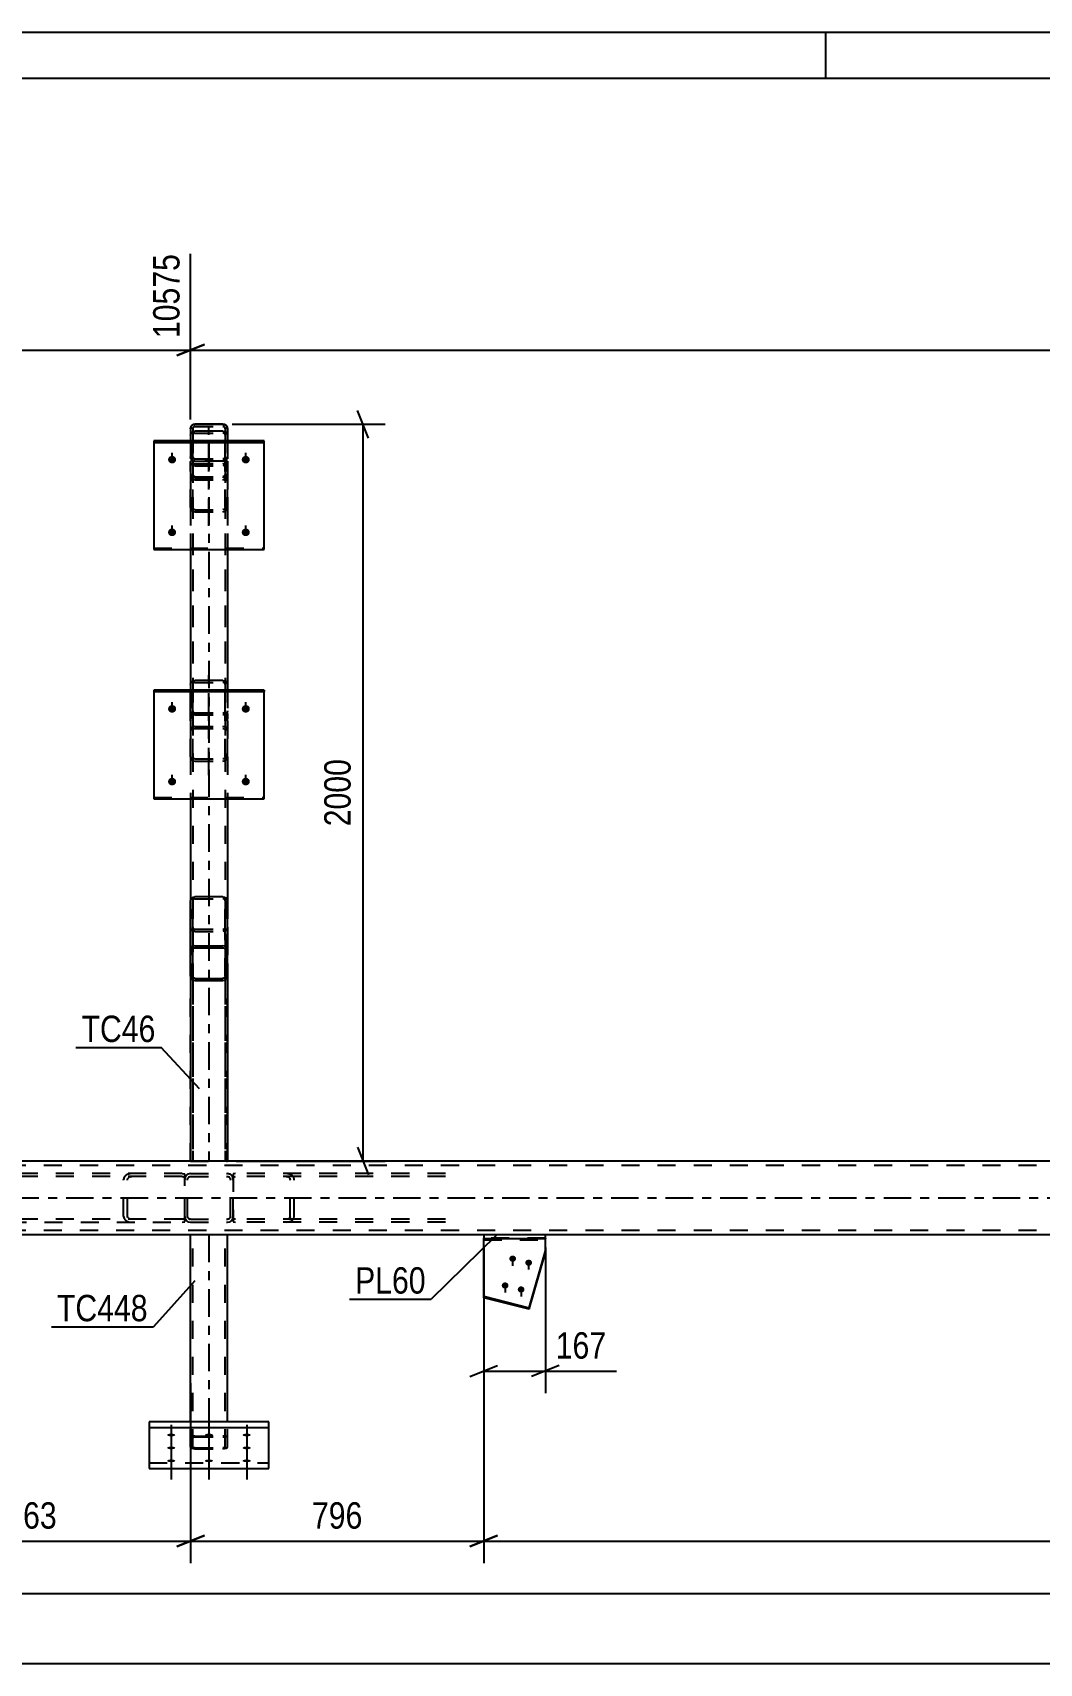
# Model space of a CAD drawing. Header units: millimetres. Extents: x -107 to 1082, y -577 to 264.
# Drawn here: x 365.6 to 474.9, y 86.5 to 263.5 of the extents above; entities that cross this region are included whole.
import ezdxf

# ---------------------------------------------------------------- set-up
doc = ezdxf.new("R2010")
doc.units = ezdxf.units.MM
doc.linetypes.add('DXK_LINE_DOT2', pattern=[3.9198, 1.9599, -1.9599])
doc.linetypes.add('DXK_LINE_DOT3', pattern=[5.9187, 2.979, -0.9799, 0.9799, -0.9799])
doc.styles.add('Arial Narrow', font='ARIALN.TTF', dxfattribs={"height": 0.2})

# ---------------------------------------------------------------- blocks, each defined once
blk = doc.blocks.new('Unknown-389677451-1162')
at = {"color": 5, "linetype": 'Continuous'}
for p, q in [((1081.77, 263.53), (-107.23, 263.53)), ((451.77, 258.53), (451.77, 263.53)), ((1076.77, 258.53), (-102.23, 258.53))]:
    blk.add_line(p, q, dxfattribs=at)
blk = doc.blocks.new('Part-389677451-1939 - 1931')
at = {"color": 7, "linetype": 'DXK_LINE_DOT2'}
for p, q in [((381.88, 139.64), (359.09, 139.64)), ((381.88, 139.32), (359.09, 139.32)), ((375.58, 139.25), (375.51, 139)), ((375.51, 135), (375.51, 139)), ((375.95, 139), (375.98, 139.13)), ((375.95, 135), (375.95, 139)), ((376.39, 139.64), (376.05, 139.59)), ((376.22, 139.3), (376.39, 139.32)), ((381.88, 139.64), (382.14, 139.61)), ((381.88, 139.32), (382.05, 139.3)), ((382.05, 139.3), (382.14, 139.26)), ((382.14, 134.4), (382.14, 139.61)), ((381.88, 134.68), (359.09, 134.68)), ((375.51, 135), (375.58, 134.76)), ((375.98, 134.88), (375.95, 135)), ((376.39, 134.68), (376.22, 134.71)), ((382.05, 134.71), (381.88, 134.68)), ((382.14, 134.75), (382.05, 134.71)), ((359.09, 134.36), (381.88, 134.36)), ((376.05, 134.41), (376.39, 134.36)), ((381.88, 134.36), (382.14, 134.4))]:
    blk.add_line(p, q, dxfattribs=at)
for centre, radius, start, end in [((376.25, 138.82), 0.802, 104.5547, 147.5896), ((376.32, 138.91), 0.401, 104.5547, 147.5896), ((376.25, 135.19), 0.802, 212.4104, 255.4453), ((376.32, 135.1), 0.401, 212.4104, 255.4453)]:
    blk.add_arc(centre, radius, start, end, dxfattribs=at)
blk = doc.blocks.new('Part-389677451-1940 - 1931')
at = {"color": 7, "linetype": 'DXK_LINE_DOT2'}
for p, q in [((387.67, 139.64), (387.42, 139.61)), ((387.42, 139.61), (387.42, 134.4)), ((387.42, 139.26), (387.51, 139.3)), ((387.51, 139.3), (387.67, 139.32)), ((410.46, 139.64), (387.67, 139.64)), ((410.46, 139.32), (387.67, 139.32)), ((393.5, 139.59), (393.16, 139.64)), ((393.16, 139.32), (393.33, 139.3)), ((393.57, 139.13), (393.6, 139)), ((393.6, 135), (393.6, 139)), ((394.04, 139), (393.98, 139.25)), ((394.04, 135), (394.04, 139)), ((387.51, 134.71), (387.42, 134.75)), ((387.67, 134.68), (387.51, 134.71)), ((410.46, 134.68), (387.67, 134.68)), ((393.33, 134.71), (393.16, 134.68)), ((393.6, 135), (393.57, 134.88)), ((393.98, 134.76), (394.04, 135)), ((387.42, 134.4), (387.67, 134.36)), ((410.46, 134.36), (387.67, 134.36)), ((393.16, 134.36), (393.5, 134.41))]:
    blk.add_line(p, q, dxfattribs=at)
for centre, radius, start, end in [((393.23, 138.91), 0.401, 32.4104, 75.4453), ((393.3, 138.82), 0.802, 32.4104, 75.4453), ((393.23, 135.1), 0.401, 284.5547, 327.5896), ((393.3, 135.19), 0.802, 284.5547, 327.5896)]:
    blk.add_arc(centre, radius, start, end, dxfattribs=at)
blk = doc.blocks.new('Part-389677451-1945 - 1931')
at = {"color": 7, "linetype": 'DXK_LINE_DOT2'}
for p, q in [((382.19, 139.25), (382.14, 139)), ((382.14, 135), (382.14, 139)), ((382.46, 139), (382.48, 139.13)), ((382.46, 135), (382.46, 139)), ((382.78, 139.64), (382.53, 139.59)), ((382.65, 139.3), (382.78, 139.32)), ((382.78, 139.64), (386.78, 139.64)), ((382.78, 139.32), (386.78, 139.32)), ((387.02, 139.59), (386.78, 139.64)), ((386.78, 139.32), (386.9, 139.3)), ((387.07, 139.13), (387.1, 139)), ((387.1, 135), (387.1, 139)), ((387.42, 139), (387.37, 139.25)), ((387.42, 135), (387.42, 139)), ((382.14, 135), (382.19, 134.76)), ((382.48, 134.88), (382.46, 135)), ((382.78, 134.68), (382.65, 134.71)), ((382.78, 134.68), (386.78, 134.68)), ((386.9, 134.71), (386.78, 134.68)), ((387.1, 135), (387.07, 134.88)), ((387.37, 134.76), (387.42, 135)), ((382.53, 134.41), (382.78, 134.36)), ((382.78, 134.36), (386.78, 134.36)), ((386.78, 134.36), (387.02, 134.41))]:
    blk.add_line(p, q, dxfattribs=at)
for centre, radius, start, end in [((382.78, 139), 0.64, 112.5, 157.5), ((382.78, 139), 0.32, 112.5, 157.5), ((386.78, 139), 0.32, 22.5, 67.5), ((386.78, 139), 0.64, 22.5, 67.5), ((382.78, 135), 0.64, 202.5, 247.5), ((382.78, 135), 0.32, 202.5, 247.5), ((386.78, 135), 0.32, 292.5, 337.5), ((386.78, 135), 0.64, 292.5, 337.5)]:
    blk.add_arc(centre, radius, start, end, dxfattribs=at)
blk = doc.blocks.new('Part-389677451-1962 - 1931')
at = {"color": 2, "linetype": 'Continuous'}
for p, q in [((386.3, 133), (382.78, 133)), ((382.78, 112.68), (382.78, 133)), ((386.78, 133), (386.3, 133)), ((386.78, 112.68), (386.78, 133))]:
    blk.add_line(p, q, dxfattribs=at)
at = {"color": 7, "linetype": 'DXK_LINE_DOT2'}
for p, q in [((383.02, 109.94), (383.02, 133)), ((386.52, 133), (386.39, 133)), ((386.54, 133), (386.52, 133)), ((386.54, 109.94), (386.54, 133)), ((382.78, 109.94), (382.78, 112.68)), ((386.78, 109.94), (386.78, 112.68)), ((382.81, 111.04), (382.78, 110.98)), ((382.78, 109.94), (382.81, 109.87)), ((382.92, 111.09), (382.81, 111.04)), ((382.81, 109.87), (382.92, 109.82)), ((383.07, 111.13), (382.92, 111.09)), ((382.92, 109.82), (383.07, 109.79)), ((383.02, 110.98), (383.03, 111.01)), ((383.03, 109.91), (383.02, 109.94)), ((383.03, 111.01), (383.09, 111.04)), ((383.09, 109.88), (383.03, 109.91)), ((383.26, 111.14), (383.07, 111.13)), ((383.07, 109.79), (383.26, 109.77)), ((383.09, 111.04), (383.16, 111.05)), ((383.16, 109.86), (383.09, 109.88)), ((383.16, 111.05), (383.26, 111.06)), ((383.26, 109.86), (383.16, 109.86)), ((383.26, 111.14), (386.3, 111.14)), ((383.26, 111.06), (386.3, 111.06)), ((383.26, 109.86), (386.3, 109.86)), ((386.48, 111.13), (386.3, 111.14)), ((386.3, 111.06), (386.39, 111.05)), ((386.39, 109.86), (386.3, 109.86)), ((386.3, 109.77), (386.48, 109.79)), ((386.39, 111.05), (386.47, 111.04)), ((386.47, 109.88), (386.39, 109.86)), ((386.47, 111.04), (386.52, 111.01)), ((386.52, 109.91), (386.47, 109.88)), ((386.63, 111.09), (386.48, 111.13)), ((386.48, 109.79), (386.63, 109.82)), ((386.52, 111.01), (386.54, 110.98)), ((386.54, 109.94), (386.52, 109.91)), ((386.74, 111.04), (386.63, 111.09)), ((386.63, 109.82), (386.74, 109.87)), ((386.78, 110.98), (386.74, 111.04)), ((386.74, 109.87), (386.78, 109.94)), ((383.26, 109.77), (386.3, 109.77))]:
    blk.add_line(p, q, dxfattribs=at)
at = {"color": 7, "linetype": 'DXK_LINE_DOT3'}
blk.add_line((384.78, 133), (384.78, 110.46), dxfattribs=at)
blk = doc.blocks.new('Part-389677451-2032 - 1931')
at = {"color": 2, "linetype": 'Continuous'}
for p, q in [((382.78, 220.52), (382.81, 220.71)), ((382.78, 220.52), (382.78, 219.81)), ((382.81, 220.71), (382.92, 220.86)), ((382.92, 220.86), (383.07, 220.97)), ((383.07, 220.97), (383.26, 221)), ((383.26, 221), (386.3, 221)), ((386.3, 221), (386.48, 220.97)), ((386.48, 220.97), (386.63, 220.86)), ((386.63, 220.86), (386.74, 220.71)), ((386.74, 220.71), (386.78, 220.52)), ((386.78, 220.52), (386.78, 219.81)), ((382.78, 207.39), (382.78, 192.74)), ((386.78, 207.39), (386.78, 192.74)), ((382.78, 180.33), (382.78, 169.25)), ((386.78, 180.33), (386.78, 169.25)), ((382.78, 161.07), (382.78, 141)), ((386.78, 161.07), (386.78, 141)), ((386.74, 141), (382.78, 141)), ((386.78, 141), (386.74, 141))]:
    blk.add_line(p, q, dxfattribs=at)
at = {"color": 7, "linetype": 'DXK_LINE_DOT2'}
for p, q in [((382.78, 219.81), (382.78, 207.39)), ((383.03, 220.62), (383.02, 220.52)), ((383.02, 220.52), (383.02, 141)), ((383.09, 220.69), (383.03, 220.62)), ((383.16, 220.75), (383.09, 220.69)), ((383.26, 220.76), (383.16, 220.75)), ((383.26, 220.76), (386.3, 220.76)), ((386.39, 220.75), (386.3, 220.76)), ((386.47, 220.69), (386.39, 220.75)), ((386.52, 220.62), (386.47, 220.69)), ((386.54, 220.52), (386.52, 220.62)), ((386.54, 220.52), (386.54, 141)), ((386.78, 219.81), (386.78, 207.39)), ((382.81, 217.3), (382.78, 217.48)), ((382.92, 217.14), (382.81, 217.3)), ((383.07, 217.04), (382.92, 217.14)), ((383.02, 217.48), (383.03, 217.39)), ((383.03, 217.39), (383.09, 217.31)), ((383.26, 217), (383.07, 217.04)), ((383.09, 217.31), (383.16, 217.26)), ((383.16, 217.26), (383.26, 217.24)), ((383.26, 217.24), (386.3, 217.24)), ((383.26, 217), (386.3, 217)), ((386.3, 217.24), (386.39, 217.26)), ((386.48, 217.04), (386.3, 217)), ((386.39, 217.26), (386.47, 217.31)), ((386.47, 217.31), (386.52, 217.39)), ((386.63, 217.14), (386.48, 217.04)), ((386.52, 217.39), (386.54, 217.48)), ((386.74, 217.3), (386.63, 217.14)), ((386.78, 217.48), (386.74, 217.3)), ((382.78, 192.74), (382.78, 180.33)), ((386.78, 192.74), (386.78, 180.33)), ((382.78, 169.25), (382.78, 161.07)), ((386.78, 169.25), (386.78, 161.07)), ((386.52, 141), (386.54, 141))]:
    blk.add_line(p, q, dxfattribs=at)
at = {"color": 7, "linetype": 'DXK_LINE_DOT3'}
blk.add_line((384.78, 219), (384.78, 141), dxfattribs=at)
blk = doc.blocks.new('Part-389677451-2025 - 1931')
at = {"color": 2, "linetype": 'Continuous'}
for p, q in [((382.81, 220.71), (382.78, 220.52)), ((382.78, 220.52), (382.78, 220.52)), ((382.92, 220.86), (382.81, 220.71)), ((383.07, 220.97), (382.92, 220.86)), ((383.26, 221), (383.07, 220.97)), ((386.3, 221), (383.26, 221)), ((386.48, 220.97), (386.3, 221)), ((386.63, 220.86), (386.48, 220.97)), ((386.74, 220.71), (386.63, 220.86)), ((386.78, 220.52), (386.74, 220.71)), ((386.78, 220.52), (386.78, 220.52))]:
    blk.add_line(p, q, dxfattribs=at)
at = {"color": 7, "linetype": 'DXK_LINE_DOT2'}
for p, q in [((382.78, 220.52), (382.78, 217.48)), ((383.02, 220.52), (383.03, 220.62)), ((383.02, 220.52), (383.02, 220.52)), ((383.02, 220.52), (383.02, 217.48)), ((383.03, 220.62), (383.09, 220.69)), ((383.09, 220.69), (383.16, 220.75)), ((383.16, 220.75), (383.26, 220.76)), ((383.26, 220.76), (383.26, 220.76)), ((383.26, 220.76), (386.3, 220.76)), ((386.3, 220.76), (386.3, 220.76)), ((386.3, 220.76), (386.39, 220.75)), ((386.39, 220.75), (386.47, 220.69)), ((386.47, 220.69), (386.52, 220.62)), ((386.52, 220.62), (386.54, 220.52)), ((386.54, 220.52), (386.54, 220.52)), ((386.54, 220.52), (386.54, 217.48)), ((386.78, 220.52), (386.78, 217.48)), ((382.78, 217.48), (382.78, 217.48)), ((382.78, 217.48), (382.81, 217.3)), ((382.81, 217.3), (382.92, 217.14)), ((382.92, 217.14), (383.07, 217.04)), ((383.02, 217.48), (383.02, 217.48)), ((383.03, 217.39), (383.02, 217.48)), ((383.09, 217.31), (383.03, 217.39)), ((383.07, 217.04), (383.26, 217)), ((383.16, 217.26), (383.09, 217.31)), ((383.26, 217.24), (383.16, 217.26)), ((383.26, 217.24), (383.26, 217.24)), ((383.26, 217.24), (386.3, 217.24)), ((386.3, 217), (383.26, 217)), ((386.39, 217.26), (386.3, 217.24)), ((386.3, 217.24), (386.3, 217.24)), ((386.3, 217), (386.48, 217.04)), ((386.47, 217.31), (386.39, 217.26)), ((386.52, 217.39), (386.47, 217.31)), ((386.48, 217.04), (386.63, 217.14)), ((386.54, 217.48), (386.52, 217.39)), ((386.54, 217.48), (386.54, 217.48)), ((386.63, 217.14), (386.74, 217.3)), ((386.74, 217.3), (386.78, 217.48)), ((386.78, 217.48), (386.78, 217.48))]:
    blk.add_line(p, q, dxfattribs=at)
at = {"color": 7, "linetype": 'DXK_LINE_DOT3'}
blk.add_line((384.78, 219), (384.78, 219), dxfattribs=at)
blk = doc.blocks.new('Part-389677451-2034 - 1931')
at = {"color": 2, "linetype": 'Continuous'}
for p, q in [((391.28, 112.68), (378.28, 112.68)), ((378.28, 112.68), (378.28, 107.63)), ((378.28, 112.08), (391.28, 112.08)), ((391.28, 107.63), (391.28, 112.68)), ((378.28, 107.63), (391.28, 107.63))]:
    blk.add_line(p, q, dxfattribs=at)
at = {"color": 7, "linetype": 'DXK_LINE_DOT2'}
blk.add_line((378.28, 108.23), (391.28, 108.23), dxfattribs=at)
blk = doc.blocks.new('Part-389677451-2035 - 1931')
at = {"color": 2, "linetype": 'Continuous'}
for p, q in [((414.62, 133), (414.62, 132.6)), ((421.31, 133), (414.62, 133)), ((421.31, 132.6), (421.31, 133)), ((414.62, 132.6), (421.31, 132.6))]:
    blk.add_line(p, q, dxfattribs=at)
blk = doc.blocks.new('Part-389677451-2111 - 1931')
at = {"color": 7, "linetype": 'DXK_LINE_DOT2'}
for p, q in [((639.28, 140.52), (14.14, 140.52)), ((386.78, 141), (382.78, 141)), ((639.28, 133.48), (14.14, 133.48)), ((386.78, 133), (382.78, 133)), ((421.31, 133), (414.62, 133))]:
    blk.add_line(p, q, dxfattribs=at)
at = {"color": 2, "linetype": 'Continuous'}
for p, q in [((382.78, 141), (146.78, 141)), ((639.28, 141), (386.78, 141)), ((382.78, 133), (354.93, 133)), ((414.62, 133), (386.78, 133)), ((588.24, 133), (421.31, 133))]:
    blk.add_line(p, q, dxfattribs=at)
at = {"color": 7, "linetype": 'DXK_LINE_DOT3'}
blk.add_line((14.14, 137), (639.28, 137), dxfattribs=at)
blk = doc.blocks.new('Part-389677451-2169 - 1931')
at = {"color": 7, "linetype": 'DXK_LINE_DOT2'}
for p, q in [((421.31, 132.62), (414.62, 132.62)), ((414.62, 132.62), (414.62, 132.6)), ((414.62, 132.6), (414.62, 132.62)), ((414.62, 132.46), (421.31, 132.46)), ((421.31, 132.62), (421.31, 132.6)), ((421.31, 132.6), (421.31, 132.62))]:
    blk.add_line(p, q, dxfattribs=at)
at = {"color": 2, "linetype": 'Continuous'}
for p, q in [((414.62, 126.16), (414.62, 132.6)), ((419.56, 125.08), (421.31, 131.26)), ((419.56, 124.92), (421.31, 131.09)), ((421.31, 131.09), (421.31, 132.6)), ((414.62, 126.32), (419.56, 125.08)), ((419.56, 124.92), (414.62, 126.16)), ((419.56, 125.08), (419.56, 124.92))]:
    blk.add_line(p, q, dxfattribs=at)
blk = doc.blocks.new('Bolt-389677451-2222 - 1931')
at = {"linetype": 'Continuous'}
for points in [[(380.68, 111.41), (380.77, 111.41), (380.85, 111.4), (380.93, 111.38), (381, 111.36), (381.06, 111.33), (381.09, 111.3), (381.11, 111.27), (381.11, 111.24), (381.09, 111.21), (381.06, 111.18), (381, 111.16), (380.93, 111.14), (380.85, 111.12), (380.77, 111.11), (380.68, 111.11), (380.58, 111.11), (380.5, 111.12), (380.42, 111.14), (380.35, 111.16), (380.29, 111.18), (380.26, 111.21), (380.24, 111.24), (380.24, 111.27), (380.26, 111.3), (380.29, 111.33), (380.35, 111.36), (380.42, 111.38), (380.5, 111.4), (380.58, 111.41)], [(380.68, 110.01), (380.77, 110), (380.85, 109.99), (380.93, 109.98), (381, 109.96), (381.06, 109.93), (381.09, 109.9), (381.11, 109.87), (381.11, 109.84), (381.09, 109.81), (381.06, 109.78), (381, 109.76), (380.93, 109.73), (380.85, 109.72), (380.77, 109.71), (380.68, 109.71), (380.58, 109.71), (380.5, 109.72), (380.42, 109.73), (380.35, 109.76), (380.29, 109.78), (380.26, 109.81), (380.24, 109.84), (380.24, 109.87), (380.26, 109.9), (380.29, 109.93), (380.35, 109.96), (380.42, 109.98), (380.5, 109.99), (380.58, 110)], [(384.78, 111.41), (384.87, 111.41), (384.95, 111.4), (385.03, 111.38), (385.1, 111.36), (385.16, 111.33), (385.19, 111.3), (385.21, 111.27), (385.21, 111.24), (385.19, 111.21), (385.16, 111.18), (385.1, 111.16), (385.03, 111.14), (384.95, 111.12), (384.87, 111.11), (384.78, 111.11), (384.68, 111.11), (384.6, 111.12), (384.52, 111.14), (384.45, 111.16), (384.39, 111.18), (384.36, 111.21), (384.34, 111.24), (384.34, 111.27), (384.36, 111.3), (384.39, 111.33), (384.45, 111.36), (384.52, 111.38), (384.6, 111.4), (384.68, 111.41)], [(388.88, 111.41), (388.97, 111.41), (389.05, 111.4), (389.13, 111.38), (389.2, 111.36), (389.26, 111.33), (389.29, 111.3), (389.31, 111.27), (389.31, 111.24), (389.29, 111.21), (389.26, 111.18), (389.2, 111.16), (389.13, 111.14), (389.05, 111.12), (388.97, 111.11), (388.88, 111.11), (388.78, 111.11), (388.7, 111.12), (388.62, 111.14), (388.55, 111.16), (388.49, 111.18), (388.46, 111.21), (388.44, 111.24), (388.44, 111.27), (388.46, 111.3), (388.49, 111.33), (388.55, 111.36), (388.62, 111.38), (388.7, 111.4), (388.78, 111.41)], [(388.88, 110.01), (388.97, 110), (389.05, 109.99), (389.13, 109.98), (389.2, 109.96), (389.26, 109.93), (389.29, 109.9), (389.31, 109.87), (389.31, 109.84), (389.29, 109.81), (389.26, 109.78), (389.2, 109.76), (389.13, 109.73), (389.05, 109.72), (388.97, 109.71), (388.88, 109.71), (388.78, 109.71), (388.7, 109.72), (388.62, 109.73), (388.55, 109.76), (388.49, 109.78), (388.46, 109.81), (388.44, 109.84), (388.44, 109.87), (388.46, 109.9), (388.49, 109.93), (388.55, 109.96), (388.62, 109.98), (388.7, 109.99), (388.78, 110)], [(380.68, 108.6), (380.77, 108.6), (380.85, 108.59), (380.93, 108.58), (381, 108.55), (381.06, 108.53), (381.09, 108.5), (381.11, 108.47), (381.11, 108.44), (381.09, 108.41), (381.06, 108.38), (381, 108.35), (380.93, 108.33), (380.85, 108.32), (380.77, 108.31), (380.68, 108.3), (380.58, 108.31), (380.5, 108.32), (380.42, 108.33), (380.35, 108.35), (380.29, 108.38), (380.26, 108.41), (380.24, 108.44), (380.24, 108.47), (380.26, 108.5), (380.29, 108.53), (380.35, 108.55), (380.42, 108.58), (380.5, 108.59), (380.58, 108.6)], [(384.78, 108.6), (384.87, 108.6), (384.95, 108.59), (385.03, 108.58), (385.1, 108.55), (385.16, 108.53), (385.19, 108.5), (385.21, 108.47), (385.21, 108.44), (385.19, 108.41), (385.16, 108.38), (385.1, 108.35), (385.03, 108.33), (384.95, 108.32), (384.87, 108.31), (384.78, 108.3), (384.68, 108.31), (384.6, 108.32), (384.52, 108.33), (384.45, 108.35), (384.39, 108.38), (384.36, 108.41), (384.34, 108.44), (384.34, 108.47), (384.36, 108.5), (384.39, 108.53), (384.45, 108.55), (384.52, 108.58), (384.6, 108.59), (384.68, 108.6)], [(388.88, 108.6), (388.97, 108.6), (389.05, 108.59), (389.13, 108.58), (389.2, 108.55), (389.26, 108.53), (389.29, 108.5), (389.31, 108.47), (389.31, 108.44), (389.29, 108.41), (389.26, 108.38), (389.2, 108.35), (389.13, 108.33), (389.05, 108.32), (388.97, 108.31), (388.88, 108.3), (388.78, 108.31), (388.7, 108.32), (388.62, 108.33), (388.55, 108.35), (388.49, 108.38), (388.46, 108.41), (388.44, 108.44), (388.44, 108.47), (388.46, 108.5), (388.49, 108.53), (388.55, 108.55), (388.62, 108.58), (388.7, 108.59), (388.78, 108.6)]]:
    blk.add_hatch(color=1, dxfattribs=at).paths.add_polyline_path(points)
at = {"color": 1, "linetype": 'Continuous'}
for p, q in [((380.68, 112.35), (380.68, 109.23)), ((384.78, 112.35), (384.78, 109.23)), ((388.88, 112.35), (388.88, 109.23)), ((380.68, 110.95), (380.68, 107.83)), ((388.88, 110.95), (388.88, 107.83)), ((380.68, 109.54), (380.68, 106.42)), ((384.78, 109.54), (384.78, 106.42)), ((388.88, 109.54), (388.88, 106.42))]:
    blk.add_line(p, q, dxfattribs=at)
blk = doc.blocks.new('Bolt-389677451-2223 - 1931')
at = {"linetype": 'Continuous'}
for points in [[(417.75, 130.06), (417.68, 130.07), (417.61, 130.09), (417.54, 130.12), (417.49, 130.17), (417.44, 130.23), (417.41, 130.29), (417.4, 130.36), (417.4, 130.43), (417.41, 130.5), (417.44, 130.57), (417.49, 130.62), (417.54, 130.67), (417.61, 130.71), (417.68, 130.73), (417.75, 130.74), (417.83, 130.73), (417.9, 130.71), (417.97, 130.67), (418.02, 130.62), (418.07, 130.57), (418.1, 130.5), (418.11, 130.43), (418.11, 130.36), (418.1, 130.29), (418.07, 130.23), (418.02, 130.17), (417.97, 130.12), (417.9, 130.09), (417.83, 130.07)], [(419.49, 129.62), (419.42, 129.63), (419.35, 129.65), (419.28, 129.69), (419.23, 129.74), (419.18, 129.79), (419.15, 129.86), (419.14, 129.93), (419.14, 130), (419.15, 130.07), (419.18, 130.13), (419.23, 130.19), (419.28, 130.24), (419.35, 130.27), (419.42, 130.29), (419.49, 130.3), (419.57, 130.29), (419.64, 130.27), (419.7, 130.24), (419.76, 130.19), (419.81, 130.13), (419.84, 130.07), (419.85, 130), (419.85, 129.93), (419.84, 129.86), (419.81, 129.79), (419.76, 129.74), (419.7, 129.69), (419.64, 129.65), (419.57, 129.63)], [(416.93, 127.15), (416.86, 127.16), (416.78, 127.18), (416.72, 127.22), (416.66, 127.26), (416.62, 127.32), (416.59, 127.39), (416.57, 127.46), (416.57, 127.53), (416.59, 127.6), (416.62, 127.66), (416.66, 127.72), (416.72, 127.76), (416.78, 127.8), (416.86, 127.82), (416.93, 127.83), (417.01, 127.82), (417.08, 127.8), (417.14, 127.76), (417.2, 127.72), (417.24, 127.66), (417.27, 127.6), (417.29, 127.53), (417.29, 127.46), (417.27, 127.39), (417.24, 127.32), (417.2, 127.26), (417.14, 127.22), (417.08, 127.18), (417.01, 127.16)], [(418.67, 126.72), (418.6, 126.73), (418.52, 126.75), (418.46, 126.78), (418.4, 126.83), (418.36, 126.89), (418.33, 126.95), (418.31, 127.02), (418.31, 127.09), (418.33, 127.16), (418.36, 127.23), (418.4, 127.28), (418.46, 127.33), (418.52, 127.37), (418.6, 127.39), (418.67, 127.39), (418.75, 127.39), (418.82, 127.37), (418.88, 127.33), (418.94, 127.28), (418.98, 127.23), (419.01, 127.16), (419.03, 127.09), (419.03, 127.02), (419.01, 126.95), (418.98, 126.89), (418.94, 126.83), (418.88, 126.78), (418.82, 126.75), (418.75, 126.73)]]:
    blk.add_hatch(color=1, dxfattribs=at).paths.add_polyline_path(points)
at = {"color": 1, "linetype": 'Continuous'}
for p, q in [((417.75, 130.67), (417.75, 129.64)), ((419.49, 130.24), (419.49, 129.21)), ((416.93, 127.76), (416.93, 126.74)), ((418.67, 127.33), (418.67, 126.3))]:
    blk.add_line(p, q, dxfattribs=at)
blk = doc.blocks.new('Part-389677451-2257 - 1931')
at = {"color": 7, "linetype": 'DXK_LINE_DOT2'}
for p, q in [((386.78, 217), (382.78, 217)), ((382.78, 217), (382.78, 189.01)), ((383.02, 217), (383.02, 189.01)), ((386.54, 217), (386.54, 189.01)), ((386.78, 217), (386.78, 207.39)), ((386.78, 217), (386.78, 189.01)), ((382.78, 215.62), (382.81, 215.37)), ((382.81, 215.37), (382.92, 215.16)), ((382.92, 215.16), (383.07, 215.02)), ((383.03, 215.5), (383.02, 215.62)), ((383.09, 215.39), (383.03, 215.5)), ((383.07, 215.02), (383.26, 214.97)), ((383.16, 215.32), (383.09, 215.39)), ((383.26, 215.3), (383.16, 215.32)), ((383.26, 215.3), (386.3, 215.3)), ((383.26, 214.97), (386.3, 214.97)), ((386.39, 215.32), (386.3, 215.3)), ((386.3, 214.97), (386.48, 215.02)), ((386.47, 215.39), (386.39, 215.32)), ((386.52, 215.5), (386.47, 215.39)), ((386.48, 215.02), (386.63, 215.16)), ((386.54, 215.62), (386.52, 215.5)), ((386.63, 215.16), (386.74, 215.37)), ((386.74, 215.37), (386.78, 215.62))]:
    blk.add_line(p, q, dxfattribs=at)
blk = doc.blocks.new('Part-389677451-2262 - 1931')
at = {"color": 7, "linetype": 'DXK_LINE_DOT2'}
for p, q in [((382.78, 141), (382.78, 159.95)), ((383.02, 159.95), (383.02, 141)), ((386.54, 159.95), (386.54, 141)), ((386.78, 141), (386.78, 159.95)), ((382.78, 141), (386.78, 141))]:
    blk.add_line(p, q, dxfattribs=at)
blk = doc.blocks.new('Part-389677451-33492 - 1931')
at = {"color": 2, "linetype": 'Continuous'}
for p, q in [((382.78, 169.25), (382.81, 169.42)), ((382.78, 163.93), (382.78, 169.25)), ((382.81, 169.42), (382.92, 169.57)), ((382.92, 169.57), (383.07, 169.67)), ((383.07, 169.67), (383.26, 169.7)), ((386.3, 169.7), (383.26, 169.7)), ((386.3, 169.7), (386.48, 169.67)), ((386.48, 169.67), (386.63, 169.57)), ((386.63, 169.57), (386.74, 169.42)), ((386.74, 169.42), (386.78, 169.25)), ((386.78, 163.93), (386.78, 169.25)), ((382.81, 164.1), (382.78, 163.93)), ((382.78, 161.07), (382.78, 163.93)), ((382.92, 164.25), (382.81, 164.1)), ((383.07, 164.34), (382.92, 164.25)), ((383.02, 163.93), (383.03, 164.01)), ((383.02, 161.07), (383.02, 163.93)), ((383.03, 164.01), (383.09, 164.09)), ((383.26, 164.38), (383.07, 164.34)), ((383.09, 164.09), (383.16, 164.14)), ((383.16, 164.14), (383.26, 164.15)), ((383.26, 164.38), (386.3, 164.38)), ((383.26, 164.15), (386.3, 164.15)), ((386.48, 164.34), (386.3, 164.38)), ((386.3, 164.15), (386.39, 164.14)), ((386.39, 164.14), (386.47, 164.09)), ((386.47, 164.09), (386.52, 164.01)), ((386.63, 164.25), (386.48, 164.34)), ((386.52, 164.01), (386.54, 163.93)), ((386.54, 163.93), (386.54, 161.07)), ((386.74, 164.1), (386.63, 164.25)), ((386.78, 163.93), (386.74, 164.1)), ((386.78, 161.07), (386.78, 163.93)), ((382.78, 161.07), (382.81, 160.9)), ((382.81, 160.9), (382.92, 160.75)), ((382.92, 160.75), (383.07, 160.65)), ((383.03, 160.98), (383.02, 161.07)), ((383.09, 160.91), (383.03, 160.98)), ((383.07, 160.65), (383.26, 160.62)), ((383.16, 160.86), (383.09, 160.91)), ((383.26, 160.84), (383.16, 160.86)), ((383.26, 160.84), (386.3, 160.84)), ((383.26, 160.62), (386.3, 160.62)), ((386.39, 160.86), (386.3, 160.84)), ((386.3, 160.62), (386.48, 160.65)), ((386.47, 160.91), (386.39, 160.86)), ((386.52, 160.98), (386.47, 160.91)), ((386.48, 160.65), (386.63, 160.75)), ((386.54, 161.07), (386.52, 160.98)), ((386.63, 160.75), (386.74, 160.9)), ((386.74, 160.9), (386.78, 161.07))]:
    blk.add_line(p, q, dxfattribs=at)
at = {"color": 7, "linetype": 'DXK_LINE_DOT2'}
for p, q in [((382.78, 169.25), (382.78, 166.39)), ((383.03, 169.34), (383.02, 169.25)), ((383.02, 169.25), (383.02, 163.93)), ((383.02, 166.39), (383.02, 169.25)), ((383.09, 169.41), (383.03, 169.34)), ((383.16, 169.46), (383.09, 169.41)), ((383.26, 169.48), (383.16, 169.46)), ((383.26, 169.7), (383.26, 169.7)), ((383.26, 169.48), (386.3, 169.48)), ((386.3, 169.7), (386.3, 169.7)), ((386.39, 169.46), (386.3, 169.48)), ((386.47, 169.41), (386.39, 169.46)), ((386.52, 169.34), (386.47, 169.41)), ((386.54, 169.25), (386.52, 169.34)), ((386.54, 169.25), (386.54, 163.93)), ((386.54, 166.39), (386.54, 169.25)), ((386.78, 169.25), (386.78, 166.39)), ((382.78, 166.39), (382.78, 161.07)), ((382.81, 166.22), (382.78, 166.39)), ((382.92, 166.08), (382.81, 166.22)), ((383.07, 165.98), (382.92, 166.08)), ((383.02, 166.39), (383.02, 161.07)), ((383.02, 166.39), (383.03, 166.31)), ((383.03, 166.31), (383.09, 166.24)), ((383.26, 165.94), (383.07, 165.98)), ((383.09, 166.24), (383.16, 166.19)), ((383.16, 166.19), (383.26, 166.17)), ((383.26, 166.17), (386.3, 166.17)), ((383.26, 165.94), (386.3, 165.94)), ((386.3, 166.17), (386.39, 166.19)), ((386.48, 165.98), (386.3, 165.94)), ((386.39, 166.19), (386.47, 166.24)), ((386.47, 166.24), (386.52, 166.31)), ((386.63, 166.08), (386.48, 165.98)), ((386.52, 166.31), (386.54, 166.39)), ((386.54, 161.07), (386.54, 166.39)), ((386.74, 166.22), (386.63, 166.08)), ((386.78, 166.39), (386.74, 166.22)), ((386.78, 166.39), (386.78, 161.07))]:
    blk.add_line(p, q, dxfattribs=at)
blk = doc.blocks.new('Part-389677451-33481 - 1931')
at = {"color": 2, "linetype": 'Continuous'}
for p, q in [((382.81, 192.92), (382.92, 193.06)), ((382.92, 193.06), (383.07, 193.16)), ((383.07, 193.16), (383.26, 193.2)), ((386.3, 193.2), (383.26, 193.2)), ((386.3, 193.2), (386.48, 193.16)), ((386.48, 193.16), (386.63, 193.06)), ((386.63, 193.06), (386.74, 192.92)), ((382.78, 192.74), (382.81, 192.92)), ((382.78, 192.74), (382.78, 192.14)), ((386.74, 192.92), (386.78, 192.74)), ((386.78, 192.74), (386.78, 192.14))]:
    blk.add_line(p, q, dxfattribs=at)
at = {"color": 7, "linetype": 'DXK_LINE_DOT2'}
for p, q in [((383.26, 193.2), (383.26, 193.2)), ((386.3, 193.2), (386.3, 193.2)), ((382.78, 189.89), (382.78, 192.74)), ((382.78, 192.14), (382.78, 187.75)), ((383.03, 192.83), (383.02, 192.74)), ((383.02, 192.74), (383.02, 187.75)), ((383.02, 189.89), (383.02, 192.14)), ((383.09, 192.9), (383.03, 192.83)), ((383.16, 192.95), (383.09, 192.9)), ((383.26, 192.97), (383.16, 192.95)), ((383.26, 192.97), (386.3, 192.97)), ((386.39, 192.95), (386.3, 192.97)), ((386.47, 192.9), (386.39, 192.95)), ((386.52, 192.83), (386.47, 192.9)), ((386.54, 192.74), (386.52, 192.83)), ((386.54, 192.74), (386.54, 187.75)), ((386.54, 189.89), (386.54, 192.14)), ((386.78, 192.14), (386.78, 189.89)), ((386.78, 192.14), (386.78, 187.75)), ((382.78, 184.89), (382.78, 189.89)), ((382.81, 189.71), (382.78, 189.89)), ((382.92, 189.57), (382.81, 189.71)), ((383.07, 189.47), (382.92, 189.57)), ((383.02, 184.89), (383.02, 189.89)), ((383.02, 189.89), (383.03, 189.8)), ((383.03, 189.8), (383.09, 189.73)), ((383.26, 189.44), (383.07, 189.47)), ((383.09, 189.73), (383.16, 189.68)), ((383.16, 189.68), (383.26, 189.66)), ((383.26, 189.66), (386.3, 189.66)), ((386.3, 189.66), (386.39, 189.68)), ((386.48, 189.47), (386.3, 189.44)), ((386.39, 189.68), (386.47, 189.73)), ((386.47, 189.73), (386.52, 189.8)), ((386.63, 189.57), (386.48, 189.47)), ((386.52, 189.8), (386.54, 189.89)), ((386.54, 184.89), (386.54, 189.89)), ((386.74, 189.71), (386.63, 189.57)), ((386.78, 189.89), (386.74, 189.71)), ((386.78, 184.89), (386.78, 189.89)), ((382.81, 187.92), (382.78, 187.75)), ((382.78, 184.89), (382.78, 187.75)), ((382.92, 188.07), (382.81, 187.92)), ((383.07, 188.16), (382.92, 188.07)), ((383.02, 187.75), (383.03, 187.83)), ((383.02, 184.89), (383.02, 187.75)), ((383.03, 187.83), (383.09, 187.91)), ((383.26, 188.2), (383.07, 188.16)), ((383.09, 187.91), (383.16, 187.96)), ((383.16, 187.96), (383.26, 187.97)), ((383.26, 189.44), (386.3, 189.44)), ((383.26, 188.2), (386.3, 188.2)), ((383.26, 187.97), (386.3, 187.97)), ((386.48, 188.16), (386.3, 188.2)), ((386.3, 187.97), (386.39, 187.96)), ((386.39, 187.96), (386.47, 187.91)), ((386.47, 187.91), (386.52, 187.83)), ((386.63, 188.07), (386.48, 188.16)), ((386.52, 187.83), (386.54, 187.75)), ((386.54, 184.89), (386.54, 187.75)), ((386.74, 187.92), (386.63, 188.07)), ((386.78, 187.75), (386.74, 187.92)), ((386.78, 184.89), (386.78, 187.75)), ((382.78, 184.89), (382.81, 184.72)), ((382.81, 184.72), (382.92, 184.57)), ((382.92, 184.57), (383.07, 184.47)), ((383.03, 184.8), (383.02, 184.89)), ((383.09, 184.73), (383.03, 184.8)), ((383.07, 184.47), (383.26, 184.44)), ((383.16, 184.68), (383.09, 184.73)), ((383.26, 184.66), (383.16, 184.68)), ((383.26, 184.66), (386.3, 184.66)), ((383.26, 184.44), (386.3, 184.44)), ((386.39, 184.68), (386.3, 184.66)), ((386.3, 184.44), (386.48, 184.47)), ((386.47, 184.73), (386.39, 184.68)), ((386.52, 184.8), (386.47, 184.73)), ((386.48, 184.47), (386.63, 184.57)), ((386.54, 184.89), (386.52, 184.8)), ((386.63, 184.57), (386.74, 184.72)), ((386.74, 184.72), (386.78, 184.89))]:
    blk.add_line(p, q, dxfattribs=at)
at = {"color": 7, "linetype": 'DXK_LINE_DOT3'}
blk.add_line((384.78, 182.9), (384.78, 194.73), dxfattribs=at)
blk = doc.blocks.new('Part-389677451-33482 - 1931')
at = {"color": 2, "linetype": 'Continuous'}
for p, q in [((378.78, 192.14), (378.78, 191.98)), ((390.78, 192.14), (378.78, 192.14)), ((378.78, 191.98), (390.78, 191.98)), ((378.78, 191.98), (378.78, 180.33)), ((390.78, 191.98), (390.78, 192.14)), ((390.78, 180.33), (390.78, 191.98)), ((378.78, 180.33), (390.78, 180.33))]:
    blk.add_line(p, q, dxfattribs=at)
at = {"color": 7, "linetype": 'DXK_LINE_DOT2'}
for p, q in [((378.78, 192.14), (378.78, 191.98)), ((390.78, 192.14), (390.78, 191.98)), ((378.78, 180.49), (390.78, 180.49))]:
    blk.add_line(p, q, dxfattribs=at)
blk = doc.blocks.new('Part-389677451-33487 - 1931')
at = {"color": 7, "linetype": 'DXK_LINE_DOT3'}
blk.add_line((384.78, 209.97), (384.78, 221.79), dxfattribs=at)
at = {"color": 2, "linetype": 'Continuous'}
for p, q in [((382.78, 219.81), (382.81, 219.98)), ((382.78, 219.81), (382.78, 219.21)), ((382.81, 219.98), (382.92, 220.13)), ((382.92, 220.13), (383.07, 220.22)), ((383.07, 220.22), (383.26, 220.26)), ((386.3, 220.26), (383.26, 220.26)), ((386.3, 220.26), (386.48, 220.22)), ((386.48, 220.22), (386.63, 220.13)), ((386.63, 220.13), (386.74, 219.98)), ((386.74, 219.98), (386.78, 219.81)), ((386.78, 219.81), (386.78, 219.21))]:
    blk.add_line(p, q, dxfattribs=at)
at = {"color": 7, "linetype": 'DXK_LINE_DOT2'}
for p, q in [((383.03, 219.89), (383.02, 219.81)), ((383.02, 219.81), (383.02, 214.81)), ((383.09, 219.97), (383.03, 219.89)), ((383.16, 220.02), (383.09, 219.97)), ((383.26, 220.03), (383.16, 220.02)), ((383.26, 220.26), (383.26, 220.26)), ((383.26, 220.03), (386.3, 220.03)), ((386.3, 220.26), (386.3, 220.26)), ((386.39, 220.02), (386.3, 220.03)), ((386.47, 219.97), (386.39, 220.02)), ((386.52, 219.89), (386.47, 219.97)), ((386.54, 219.81), (386.52, 219.89)), ((386.54, 219.81), (386.54, 214.81)), ((382.78, 219.21), (382.78, 216.95)), ((382.78, 219.21), (382.78, 214.81)), ((383.02, 216.95), (383.02, 219.21)), ((386.54, 216.95), (386.54, 219.21)), ((386.78, 219.21), (386.78, 216.95)), ((386.78, 219.21), (386.78, 214.81)), ((382.78, 211.95), (382.78, 216.95)), ((382.81, 216.78), (382.78, 216.95)), ((382.92, 216.63), (382.81, 216.78)), ((383.07, 216.53), (382.92, 216.63)), ((383.02, 216.95), (383.02, 211.95)), ((383.02, 216.95), (383.03, 216.86)), ((383.03, 216.86), (383.09, 216.79)), ((383.26, 216.5), (383.07, 216.53)), ((383.09, 216.79), (383.16, 216.74)), ((383.16, 216.74), (383.26, 216.72)), ((383.26, 216.72), (386.3, 216.72)), ((383.26, 216.5), (386.3, 216.5)), ((386.3, 216.72), (386.39, 216.74)), ((386.48, 216.53), (386.3, 216.5)), ((386.39, 216.74), (386.47, 216.79)), ((386.47, 216.79), (386.52, 216.86)), ((386.63, 216.63), (386.48, 216.53)), ((386.52, 216.86), (386.54, 216.95)), ((386.54, 211.95), (386.54, 216.95)), ((386.74, 216.78), (386.63, 216.63)), ((386.78, 216.95), (386.74, 216.78)), ((386.78, 211.95), (386.78, 216.95)), ((382.81, 214.98), (382.78, 214.81)), ((382.78, 211.95), (382.78, 214.81)), ((382.92, 215.13), (382.81, 214.98)), ((383.07, 215.23), (382.92, 215.13)), ((383.02, 214.81), (383.03, 214.9)), ((383.02, 211.95), (383.02, 214.81)), ((383.03, 214.9), (383.09, 214.97)), ((383.26, 215.26), (383.07, 215.23)), ((383.09, 214.97), (383.16, 215.02)), ((383.16, 215.02), (383.26, 215.04)), ((383.26, 215.26), (386.3, 215.26)), ((383.26, 215.04), (386.3, 215.04)), ((386.48, 215.23), (386.3, 215.26)), ((386.3, 215.04), (386.39, 215.02)), ((386.39, 215.02), (386.47, 214.97)), ((386.47, 214.97), (386.52, 214.9)), ((386.63, 215.13), (386.48, 215.23)), ((386.52, 214.9), (386.54, 214.81)), ((386.54, 211.95), (386.54, 214.81)), ((386.74, 214.98), (386.63, 215.13)), ((386.78, 214.81), (386.74, 214.98)), ((386.78, 211.95), (386.78, 214.81)), ((382.78, 211.95), (382.81, 211.78)), ((382.81, 211.78), (382.92, 211.63)), ((382.92, 211.63), (383.07, 211.54)), ((383.03, 211.87), (383.02, 211.95)), ((383.09, 211.79), (383.03, 211.87)), ((383.07, 211.54), (383.26, 211.5)), ((383.16, 211.74), (383.09, 211.79)), ((383.26, 211.73), (383.16, 211.74)), ((383.26, 211.73), (386.3, 211.73)), ((383.26, 211.5), (386.3, 211.5)), ((386.39, 211.74), (386.3, 211.73)), ((386.3, 211.5), (386.48, 211.54)), ((386.47, 211.79), (386.39, 211.74)), ((386.52, 211.87), (386.47, 211.79)), ((386.48, 211.54), (386.63, 211.63)), ((386.54, 211.95), (386.52, 211.87)), ((386.63, 211.63), (386.74, 211.78)), ((386.74, 211.78), (386.78, 211.95))]:
    blk.add_line(p, q, dxfattribs=at)
blk = doc.blocks.new('Part-389677451-33488 - 1931')
at = {"color": 2, "linetype": 'Continuous'}
for p, q in [((378.78, 219.21), (378.78, 219.04)), ((390.78, 219.21), (378.78, 219.21)), ((378.78, 219.04), (390.78, 219.04)), ((378.78, 219.04), (378.78, 207.39)), ((390.78, 219.04), (390.78, 219.21)), ((390.78, 207.39), (390.78, 219.04)), ((378.78, 207.39), (390.78, 207.39))]:
    blk.add_line(p, q, dxfattribs=at)
at = {"color": 7, "linetype": 'DXK_LINE_DOT2'}
blk.add_line((378.78, 207.56), (390.78, 207.56), dxfattribs=at)
blk = doc.blocks.new('Bolt-389677451-33496 - 1931')
at = {"linetype": 'Continuous'}
for points in [[(380.78, 190.51), (380.87, 190.51), (380.96, 190.48), (381.03, 190.44), (381.1, 190.38), (381.16, 190.31), (381.19, 190.23), (381.21, 190.14), (381.21, 190.06), (381.19, 189.97), (381.16, 189.89), (381.1, 189.82), (381.03, 189.77), (380.96, 189.72), (380.87, 189.7), (380.78, 189.69), (380.68, 189.7), (380.6, 189.72), (380.52, 189.77), (380.45, 189.82), (380.4, 189.89), (380.36, 189.97), (380.34, 190.06), (380.34, 190.14), (380.36, 190.23), (380.4, 190.31), (380.45, 190.38), (380.52, 190.44), (380.6, 190.48), (380.68, 190.51)], [(380.78, 182.62), (380.87, 182.61), (380.96, 182.59), (381.03, 182.54), (381.1, 182.48), (381.16, 182.41), (381.19, 182.34), (381.21, 182.25), (381.21, 182.16), (381.19, 182.08), (381.16, 182), (381.1, 181.93), (381.03, 181.87), (380.96, 181.83), (380.87, 181.8), (380.78, 181.79), (380.68, 181.8), (380.6, 181.83), (380.52, 181.87), (380.45, 181.93), (380.4, 182), (380.36, 182.08), (380.34, 182.16), (380.34, 182.25), (380.36, 182.34), (380.4, 182.41), (380.45, 182.48), (380.52, 182.54), (380.6, 182.59), (380.68, 182.61)]]:
    blk.add_hatch(color=1, dxfattribs=at).paths.add_polyline_path(points)
at = {"color": 1, "linetype": 'Continuous'}
for p, q in [((380.78, 189.76), (380.78, 190.83)), ((380.78, 181.87), (380.78, 182.93))]:
    blk.add_line(p, q, dxfattribs=at)
blk = doc.blocks.new('Bolt-389677451-33497 - 1931')
at = {"linetype": 'Continuous'}
for points in [[(388.78, 190.51), (388.87, 190.51), (388.96, 190.48), (389.03, 190.44), (389.1, 190.38), (389.16, 190.31), (389.19, 190.23), (389.21, 190.14), (389.21, 190.06), (389.19, 189.97), (389.16, 189.89), (389.1, 189.82), (389.03, 189.77), (388.96, 189.72), (388.87, 189.7), (388.78, 189.69), (388.68, 189.7), (388.6, 189.72), (388.52, 189.77), (388.45, 189.82), (388.4, 189.89), (388.36, 189.97), (388.34, 190.06), (388.34, 190.14), (388.36, 190.23), (388.4, 190.31), (388.45, 190.38), (388.52, 190.44), (388.6, 190.48), (388.68, 190.51)], [(388.78, 182.62), (388.87, 182.61), (388.96, 182.59), (389.03, 182.54), (389.1, 182.48), (389.16, 182.41), (389.19, 182.34), (389.21, 182.25), (389.21, 182.16), (389.19, 182.08), (389.16, 182), (389.1, 181.93), (389.03, 181.87), (388.96, 181.83), (388.87, 181.8), (388.78, 181.79), (388.68, 181.8), (388.6, 181.83), (388.52, 181.87), (388.45, 181.93), (388.4, 182), (388.36, 182.08), (388.34, 182.16), (388.34, 182.25), (388.36, 182.34), (388.4, 182.41), (388.45, 182.48), (388.52, 182.54), (388.6, 182.59), (388.68, 182.61)]]:
    blk.add_hatch(color=1, dxfattribs=at).paths.add_polyline_path(points)
at = {"color": 1, "linetype": 'Continuous'}
for p, q in [((388.78, 189.76), (388.78, 190.83)), ((388.78, 181.87), (388.78, 182.93))]:
    blk.add_line(p, q, dxfattribs=at)
blk = doc.blocks.new('Bolt-389677451-33502 - 1931')
at = {"linetype": 'Continuous'}
for points in [[(380.78, 217.58), (380.87, 217.57), (380.96, 217.54), (381.03, 217.5), (381.1, 217.44), (381.16, 217.37), (381.19, 217.29), (381.21, 217.21), (381.21, 217.12), (381.19, 217.04), (381.16, 216.96), (381.1, 216.89), (381.03, 216.83), (380.96, 216.79), (380.87, 216.76), (380.78, 216.75), (380.68, 216.76), (380.6, 216.79), (380.52, 216.83), (380.45, 216.89), (380.4, 216.96), (380.36, 217.04), (380.34, 217.12), (380.34, 217.21), (380.36, 217.29), (380.4, 217.37), (380.45, 217.44), (380.52, 217.5), (380.6, 217.54), (380.68, 217.57)], [(380.78, 209.68), (380.87, 209.68), (380.96, 209.65), (381.03, 209.61), (381.1, 209.55), (381.16, 209.48), (381.19, 209.4), (381.21, 209.31), (381.21, 209.23), (381.19, 209.14), (381.16, 209.06), (381.1, 208.99), (381.03, 208.94), (380.96, 208.89), (380.87, 208.87), (380.78, 208.86), (380.68, 208.87), (380.6, 208.89), (380.52, 208.94), (380.45, 208.99), (380.4, 209.06), (380.36, 209.14), (380.34, 209.23), (380.34, 209.31), (380.36, 209.4), (380.4, 209.48), (380.45, 209.55), (380.52, 209.61), (380.6, 209.65), (380.68, 209.68)]]:
    blk.add_hatch(color=1, dxfattribs=at).paths.add_polyline_path(points)
at = {"color": 1, "linetype": 'Continuous'}
for p, q in [((380.78, 216.82), (380.78, 217.89)), ((380.78, 208.93), (380.78, 210))]:
    blk.add_line(p, q, dxfattribs=at)
blk = doc.blocks.new('Bolt-389677451-33503 - 1931')
at = {"linetype": 'Continuous'}
for points in [[(388.78, 217.58), (388.87, 217.57), (388.96, 217.54), (389.03, 217.5), (389.1, 217.44), (389.16, 217.37), (389.19, 217.29), (389.21, 217.21), (389.21, 217.12), (389.19, 217.04), (389.16, 216.96), (389.1, 216.89), (389.03, 216.83), (388.96, 216.79), (388.87, 216.76), (388.78, 216.75), (388.68, 216.76), (388.6, 216.79), (388.52, 216.83), (388.45, 216.89), (388.4, 216.96), (388.36, 217.04), (388.34, 217.12), (388.34, 217.21), (388.36, 217.29), (388.4, 217.37), (388.45, 217.44), (388.52, 217.5), (388.6, 217.54), (388.68, 217.57)], [(388.78, 209.68), (388.87, 209.68), (388.96, 209.65), (389.03, 209.61), (389.1, 209.55), (389.16, 209.48), (389.19, 209.4), (389.21, 209.31), (389.21, 209.23), (389.19, 209.14), (389.16, 209.06), (389.1, 208.99), (389.03, 208.94), (388.96, 208.89), (388.87, 208.87), (388.78, 208.86), (388.68, 208.87), (388.6, 208.89), (388.52, 208.94), (388.45, 208.99), (388.4, 209.06), (388.36, 209.14), (388.34, 209.23), (388.34, 209.31), (388.36, 209.4), (388.4, 209.48), (388.45, 209.55), (388.52, 209.61), (388.6, 209.65), (388.68, 209.68)]]:
    blk.add_hatch(color=1, dxfattribs=at).paths.add_polyline_path(points)
at = {"color": 1, "linetype": 'Continuous'}
for p, q in [((388.78, 216.82), (388.78, 217.89)), ((388.78, 208.93), (388.78, 210))]:
    blk.add_line(p, q, dxfattribs=at)
blk = doc.blocks.new('StraightDimension-389677451-15336 - 1931')
at = {"color": 7, "linetype": 'Continuous'}
for p, q in [((402.11, 219.5), (400.91, 222.5)), ((387.3, 221), (403.91, 221)), ((401.51, 141), (401.51, 221)), ((400.91, 142.5), (402.11, 139.5)), ((387.74, 141), (403.91, 141))]:
    blk.add_line(p, q, dxfattribs=at)
at = {"color": 0}
blk.add_wipeout([(400.76, 185.26), (396.56, 185.26), (396.56, 176.75), (400.76, 176.75)], dxfattribs=at)
at = {"color": 3, "style": 'Arial Narrow'}
blk.add_text('2000', height=2.863, rotation=90.0002, dxfattribs=at).set_placement((400.16, 177.35))
blk = doc.blocks.new('StraightDimension-389677451-14548 - 1931')
at = {"color": 7, "linetype": 'Continuous'}
blk.add_line((1.24, 94.04), (668.53, 94.04), dxfattribs=at)
blk = doc.blocks.new('StraightDimension-389677451-14915 - 1931')
at = {"color": 7, "linetype": 'Continuous'}
for p, q in [((382.78, 221.52), (382.78, 239.5)), ((384.28, 229.66), (381.28, 228.46)), ((382.78, 229.06), (668.53, 229.06))]:
    blk.add_line(p, q, dxfattribs=at)
blk = doc.blocks.new('StraightDimension-389677451-14916 - 1931')
at = {"color": 7, "linetype": 'Continuous'}
for p, q in [((382.78, 221.52), (382.78, 239.5)), ((142.78, 229.06), (382.78, 229.06)), ((381.28, 228.46), (384.28, 229.66))]:
    blk.add_line(p, q, dxfattribs=at)
at = {"color": 0, "linetype": 'Continuous'}
blk.add_wipeout([(382.18, 240.1), (377.98, 240.1), (377.98, 229.76), (382.18, 229.76)], dxfattribs=at)
at = {"color": 3, "linetype": 'Continuous', "style": 'Arial Narrow'}
blk.add_text('10575', height=2.863, rotation=90.0002, dxfattribs=at).set_placement((381.58, 230.36))
blk = doc.blocks.new('StraightDimension-389677451-42681 - 1931')
at = {"color": 7, "linetype": 'Continuous'}
for p, q in [((414.62, 131.6), (414.62, 97.34)), ((382.78, 116.87), (382.78, 97.34)), ((384.28, 100.34), (381.28, 99.14)), ((382.78, 99.74), (414.62, 99.74)), ((413.12, 99.14), (416.12, 100.34))]:
    blk.add_line(p, q, dxfattribs=at)
at = {"color": 0}
blk.add_wipeout([(402.04, 100.49), (402.04, 104.69), (395.36, 104.69), (395.36, 100.49)], dxfattribs=at)
at = {"color": 3, "style": 'Arial Narrow'}
blk.add_text('796', height=2.863, dxfattribs=at).set_placement((395.96, 101.09))
blk = doc.blocks.new('StraightDimension-389677451-14973 - 1931')
at = {"color": 7, "linetype": 'Continuous'}
blk.add_line((0.24, 86.46), (669.53, 86.46), dxfattribs=at)
blk = doc.blocks.new('StraightDimension-389677451-15239 - 1931')
at = {"color": 7, "linetype": 'Continuous'}
for p, q in [((421.31, 131.61), (421.31, 115.8)), ((414.62, 125.32), (414.62, 115.8)), ((413.12, 117.6), (416.12, 118.8)), ((422.81, 118.8), (419.81, 117.6)), ((414.62, 118.2), (421.31, 118.2))]:
    blk.add_line(p, q, dxfattribs=at)
at = {"color": 0}
blk.add_wipeout([(428.52, 118.95), (428.52, 123.15), (421.83, 123.15), (421.83, 118.95)], dxfattribs=at)
at = {"color": 7, "linetype": 'Continuous'}
blk.add_line((421.31, 118.2), (429.04, 118.2), dxfattribs=at)
blk.add_line((421.31, 118.2), (429.04, 118.2), dxfattribs=at)
at = {"color": 3, "style": 'Arial Narrow'}
blk.add_text('167', height=2.863, dxfattribs=at).set_placement((422.43, 119.55))
blk = doc.blocks.new('StraightDimension-389677451-42680 - 1931')
at = {"color": 7, "linetype": 'Continuous'}
for p, q in [((414.62, 131.6), (414.62, 97.34)), ((588.24, 131.6), (588.24, 97.34)), ((416.12, 100.34), (413.12, 99.14)), ((414.62, 99.74), (588.24, 99.74)), ((586.74, 99.14), (589.74, 100.34))]:
    blk.add_line(p, q, dxfattribs=at)
at = {"color": 0}
blk.add_wipeout([(505.69, 100.49), (505.69, 104.69), (497.18, 104.69), (497.18, 100.49)], dxfattribs=at)
at = {"color": 3, "style": 'Arial Narrow'}
blk.add_text('4340', height=2.863, dxfattribs=at).set_placement((497.78, 101.09))
blk = doc.blocks.new('StraightDimension-389677451-42682 - 1931')
at = {"color": 7, "linetype": 'Continuous'}
for p, q in [((348.24, 131.54), (348.24, 97.34)), ((382.78, 116.87), (382.78, 97.34)), ((349.74, 100.34), (346.74, 99.14)), ((348.24, 99.74), (382.78, 99.74)), ((381.28, 99.14), (384.28, 100.34))]:
    blk.add_line(p, q, dxfattribs=at)
at = {"color": 0}
blk.add_wipeout([(368.85, 100.49), (368.85, 104.69), (362.17, 104.69), (362.17, 100.49)], dxfattribs=at)
at = {"color": 3, "style": 'Arial Narrow'}
blk.add_text('863', height=2.863, dxfattribs=at).set_placement((362.77, 101.09))
blk = doc.blocks.new('Mark-389677451-1958 - 1931')
at = {"color": 0}
blk.add_wipeout([(378.14, 123.61), (378.14, 126.61), (368.27, 126.61), (368.27, 123.61)], dxfattribs=at)
blk.add_wipeout([(378.14, 123.61), (378.14, 126.61), (368.27, 126.61), (368.27, 123.61)], dxfattribs=at)
at = {"color": 30, "linetype": 'Continuous'}
for p in [(383.26, 127.98), (367.67, 123.01)]:
    blk.add_line(p, (378.74, 123.01), dxfattribs=at)
at = {"color": 3, "style": 'Arial Narrow'}
blk.add_text('TC448', height=2.863, dxfattribs=at).set_placement((368.27, 123.61))
blk = doc.blocks.new('Mark-389677451-2028 - 1931')
at = {"color": 0}
blk.add_wipeout([(378.98, 153.93), (378.98, 156.93), (370.94, 156.93), (370.94, 153.93)], dxfattribs=at)
blk.add_wipeout([(378.98, 153.93), (378.98, 156.93), (370.94, 156.93), (370.94, 153.93)], dxfattribs=at)
at = {"color": 30, "linetype": 'Continuous'}
for p in [(370.34, 153.33), (383.76, 148.83)]:
    blk.add_line(p, (379.58, 153.33), dxfattribs=at)
at = {"color": 3, "style": 'Arial Narrow'}
blk.add_text('TC46', height=2.863, dxfattribs=at).set_placement((370.94, 153.93))
blk = doc.blocks.new('Mark-389677451-15355 - 1931')
at = {"color": 0}
blk.add_wipeout([(408.32, 126.61), (408.32, 129.61), (400.64, 129.61), (400.64, 126.61)], dxfattribs=at)
blk.add_wipeout([(408.32, 126.61), (408.32, 129.61), (400.64, 129.61), (400.64, 126.61)], dxfattribs=at)
at = {"color": 30, "linetype": 'Continuous'}
for p in [(415.97, 132.91), (400.04, 126.01)]:
    blk.add_line(p, (408.92, 126.01), dxfattribs=at)
at = {"color": 3, "style": 'Arial Narrow'}
blk.add_text('PL60', height=2.863, dxfattribs=at).set_placement((400.64, 126.61))

msp = doc.modelspace()

# ---------------------------------------------------------------- block references
for name in ['Unknown-389677451-1162', 'Part-389677451-33487 - 1931', 'Part-389677451-2032 - 1931', 'Part-389677451-2025 - 1931', 'Part-389677451-33488 - 1931', 'Bolt-389677451-33502 - 1931', 'Bolt-389677451-33503 - 1931', 'Part-389677451-2257 - 1931', 'Part-389677451-33481 - 1931', 'Part-389677451-33482 - 1931', 'Bolt-389677451-33496 - 1931', 'Bolt-389677451-33497 - 1931', 'Part-389677451-33492 - 1931', 'Part-389677451-2262 - 1931', 'Part-389677451-2111 - 1931', 'Part-389677451-1939 - 1931', 'Part-389677451-1945 - 1931', 'Part-389677451-1940 - 1931', 'Part-389677451-1962 - 1931', 'Part-389677451-2035 - 1931', 'Part-389677451-2169 - 1931', 'Bolt-389677451-2223 - 1931', 'Part-389677451-2034 - 1931', 'Bolt-389677451-2222 - 1931']:
    msp.add_blockref(name, (0, 0))

# ---------------------------------------------------------------- next in the draw order: block references
for name in ['StraightDimension-389677451-15336 - 1931', 'StraightDimension-389677451-14548 - 1931']:
    msp.add_blockref(name, (0, 0))

# ---------------------------------------------------------------- next in the draw order: block references
for name in ['StraightDimension-389677451-14915 - 1931', 'StraightDimension-389677451-42681 - 1931']:
    msp.add_blockref(name, (0, 0))

# ---------------------------------------------------------------- next in the draw order: block references
for name in ['StraightDimension-389677451-14916 - 1931', 'Mark-389677451-2028 - 1931', 'StraightDimension-389677451-14973 - 1931']:
    msp.add_blockref(name, (0, 0))

# ---------------------------------------------------------------- next in the draw order: block references
for name in ['StraightDimension-389677451-42682 - 1931', 'StraightDimension-389677451-15239 - 1931']:
    msp.add_blockref(name, (0, 0))

# ---------------------------------------------------------------- next in the draw order: block references
for name in ['StraightDimension-389677451-42680 - 1931', 'Mark-389677451-1958 - 1931']:
    msp.add_blockref(name, (0, 0))

# ---------------------------------------------------------------- next in the draw order: block references
msp.add_blockref('Mark-389677451-15355 - 1931', (0, 0))

doc.saveas('drawing.dxf')
